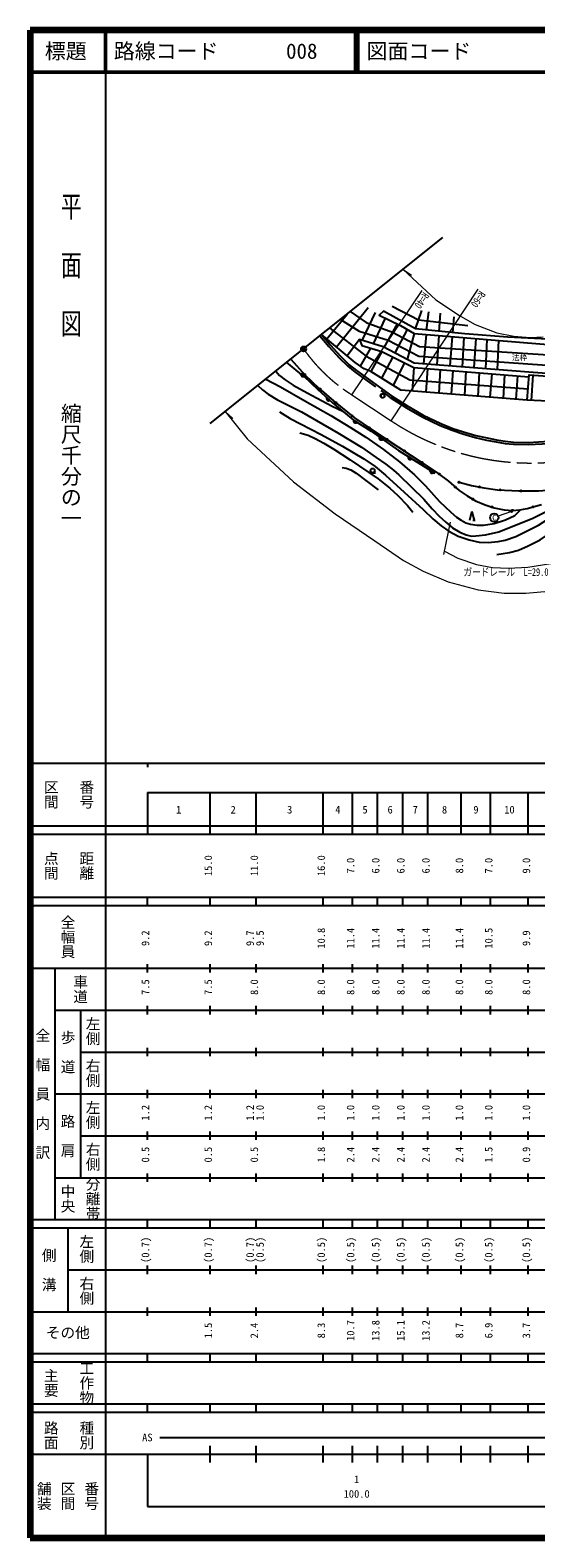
# Model space of a CAD drawing. Units: millimetres at full size, sheet at 1:1000; details may follow other scales. Extents: x 40000 to 680000, y 20000 to 380000.
# Drawn here: x 40000 to 160812, y 20000 to 380000 of the extents above; entities that cross this region are included whole.
import ezdxf
from ezdxf.enums import TextEntityAlignment as Align

# ---------------------------------------------------------------- set-up
doc = ezdxf.new("R2010")
doc.units = ezdxf.units.MM
doc.header["$LTSCALE"] = 1000
doc.header["$PDMODE"] = 32
doc.header["$PDSIZE"] = 500
doc.linetypes.add('CHAIN', pattern=[18.5, 12, -1.5, 3.5, -1.5])
doc.linetypes.add('DASHED', pattern=[7.5, 6, -1.5])
for name, color, linetype, lineweight in [('M-BGD', 7, 'Continuous', 25), ('M-BMK', 2, 'CHAIN', 13), ('M-BMK-OTRS', 5, 'Continuous', 25), ('M-BMK-SRVR', 3, 'Continuous', 25), ('M-STR-HTXT', 7, 'Continuous', 13), ('M-STR-STRC', 7, 'Continuous', 25), ('M-TTL', 2, 'Continuous', 140), ('M-TTL-BAND', 7, 'Continuous', 25), ('M-TTL-LINE', 7, 'Continuous', 50)]:
    doc.layers.add(name, color=color, linetype=linetype, lineweight=lineweight)
doc.layers.add('M-OTRS', color=6, linetype='Continuous')
doc.layers.add('M-TTL-TXT', color=7, linetype='Continuous')
doc.styles.add('@ＭＳ ゴシック', font='')
doc.styles.add('ＭＳ ゴシック', font='')
doc.styles.get('@ＭＳ ゴシック').set_extended_font_data('@MS Gothic')
doc.styles.get('ＭＳ ゴシック').set_extended_font_data('MS Gothic')

msp = doc.modelspace()

# ---------------------------------------------------------------- hatches: boundary and pattern name
at = {"layer": 'M-BGD'}
for points in [[(105420, 297340, -0.82183), (104756, 298075)], [(105510, 297838, -0.41421), (105722, 297827, -0.41421), (105711, 297615, -1)], [(109140, 294400, -0.41421), (109351, 294414, -0.41421), (109365, 294202, -1)], [(111591, 291618, -0.82183), (110859, 292286)], [(112914, 291122, -0.41421), (113125, 291145, -0.41421), (113148, 290934, -1)], [(116813, 287991, -0.41421), (117023, 288014, -0.41421), (117047, 287803, -1)], [(118087, 286373, -0.82183), (117246, 286896)], [(120911, 285131, -1), (121159, 284963, -0.41421), (120951, 284922, -0.41421)], [(124248, 282287, -0.82183), (123442, 282863)], [(125082, 282374, -0.41421), (125290, 282417, -0.41421), (125333, 282209, -1)], [(129260, 279627, -0.41421), (129468, 279670, -0.41421), (129511, 279463, -1)], [(131146, 277643, -0.82183), (130306, 278168)], [(133438, 276881, -0.41421), (133646, 276924, -0.41421), (133689, 276716, -1)], [(136382, 274396, -0.82183), (135538, 274915)], [(137596, 274103, -0.41421), (137806, 274131, -0.41421), (137833, 273920, -1)], [(141488, 270968, -0.41421), (141699, 270984, -0.41421), (141715, 270772, -1)], [(142317, 272080, -1), (142612, 272023, -1)], [(147187, 270957, -1), (147482, 270901, -1)], [(152133, 270245, -1), (152433, 270228, -0.41421), (152274, 270087, -0.41421)], [(157126, 269981, -1), (157426, 269981, -1)], [(145569, 268102, -0.41421), (145774, 268158, -0.41421), (145830, 267953, -1)], [(150177, 266192, -1), (150462, 266101, -1)], [(155085, 265329, -1), (155384, 265349, -0.41421), (155245, 265190, -0.41421)], [(160002, 266139, -1), (160290, 266220, -0.41421), (160187, 266035, -0.41421)]]:
    msp.add_hatch(color=256, dxfattribs=at).paths.add_polyline_path(points)
at = {"layer": 'M-STR-HTXT'}
msp.add_hatch(color=256, dxfattribs=at).paths.add_polyline_path([(154754, 265156, -1), (155203, 264936, -1)])

# ---------------------------------------------------------------- linework, layer by layer
at = {"layer": 'M-BGD'}
for p, q in [((120742, 313675), (113218, 304326)), ((110889, 306269), (115699, 312172)), ((122462, 312551), (119263, 305933)), ((122014, 305085), (124863, 311211)), ((127655, 309852), (124526, 304263)), ((132075, 308660), (133537, 313065)), ((134712, 308391), (135243, 312716)), ((137736, 308082), (138031, 312399)), ((141232, 311547), (140897, 307760)), ((118686, 306111), (115740, 302223)), ((130087, 308521), (127125, 302916)), ((131717, 307581), (130080, 301384)), ((134584, 307347), (133984, 300342)), ((137669, 307095), (137190, 300087)), ((140816, 306838), (140299, 299839)), ((143261, 299604), (143709, 306602)), ((146479, 306375), (146028, 299384)), ((149131, 306159), (148814, 299162)), ((118926, 299736), (121369, 304087)), ((124006, 303300), (121386, 298495)), ((151868, 305935), (151557, 298943)), ((126659, 301971), (123974, 296888)), ((129449, 300573), (126699, 295195)), ((131654, 299469), (131279, 293828)), ((134924, 299204), (134494, 293571)), ((137988, 298956), (137635, 293321)), ((105420, 297340), (104756, 298075)), ((140995, 298713), (140589, 293086)), ((144100, 298461), (143749, 292834)), ((147286, 298203), (146919, 292581)), ((150282, 297961), (149852, 292348)), ((153359, 297712), (152968, 292099)), ((156392, 297466), (155988, 291859)), ((160058, 297649), (159729, 291594)), ((111591, 291618), (110859, 292286)), ((123711, 292704), (124036, 292703)), ((124386, 292701), (124711, 292700)), ((118087, 286373), (117246, 286896)), ((124248, 282287), (123442, 282863)), ((131146, 277643), (130306, 278168)), ((121811, 274338), (122478, 274338)), ((136382, 274396), (135538, 274915)), ((145788, 262976), (146288, 262976))]:
    msp.add_line(p, q, dxfattribs=at)
for points in [[(126524, 314114), (132806, 310863), (144538, 309504)], [(114118, 310909), (118601, 308088), (125494, 305991), (132845, 302187), (188341, 298280)], [(116479, 312795), (120306, 310209), (126550, 307878), (133006, 304499), (188447, 300847)], [(109627, 307322), (111714, 304764), (114168, 302127), (116248, 300111), (117980, 298726), (126313, 292672), (130198, 290233), (133914, 288100), (138125, 286065), (140982, 284924), (143515, 284076), (146457, 283239), (149153, 282619), (151439, 282180), (153514, 281836), (155495, 281636), (158949, 281553), (163914, 281830)], [(188958, 290218), (158714, 291641), (128550, 294045), (121386, 298495), (119788, 299133), (117648, 300631), (109627, 307322)], [(111576, 308878), (120266, 302122), (130701, 296544), (158933, 294346)], [(158714, 291641), (159205, 297711), (175850, 296486), (189074, 295415), (189074, 296138), (159151, 298339), (131748, 300520), (124299, 304380), (118686, 306111), (119206, 304732), (124006, 303300), (131654, 299469), (159167, 297241)], [(101275, 300651), (104329, 298082), (104675, 297912)], [(102258, 301436), (105688, 297640), (108991, 294531), (112499, 291456), (117521, 287422), (121699, 284598), (134081, 276458), (137503, 274175), (139972, 272274), (142527, 270072), (144388, 268775), (146369, 267646), (148721, 266656), (150857, 265976), (153256, 265465), (155191, 265336), (156948, 265453), (158744, 265783), (162196, 266760)], [(96279, 296660), (99794, 294809), (105595, 291503), (111824, 287992), (116546, 285156), (120183, 282783), (124434, 279833), (128245, 276886), (131859, 273847), (134434, 271176), (137806, 267443), (140527, 264931), (141829, 263728), (142998, 262958), (144063, 262382), (145161, 262010), (146754, 261766), (148334, 261766), (150833, 262170), (153585, 263081), (155794, 264142), (157249, 265508)], [(98668, 298568), (99573, 297567), (100951, 296475), (102823, 295242), (106193, 293373), (112112, 290257), (114673, 289013)], [(104749, 298082), (105402, 297360), (108722, 294235), (112181, 291080), (117165, 286946), (121477, 284265), (128016, 279598), (133869, 275942), (136705, 274197)], [(94411, 295168), (95477, 294097), (96852, 293087), (99072, 291750), (104854, 288860), (113489, 283886), (119145, 280458), (122692, 277967), (124941, 276342), (126829, 274940), (128091, 273814), (134038, 268013), (136019, 265673), (137733, 263939), (139277, 262501), (140887, 261192), (142660, 260124), (144174, 259467), (145459, 259216), (146498, 259234), (148759, 259483), (151967, 260247), (160099, 263467), (165355, 266083)], [(151522, 254795), (154522, 255250), (156651, 255848), (158984, 256872), (161879, 258320), (164177, 259919), (167136, 262368), (170410, 265343), (173089, 267687), (175343, 269339), (178567, 271355), (181453, 272979), (184435, 274340), (188031, 275642), (193028, 277714), (195720, 278979), (198184, 280499), (200413, 282759), (202600, 285650), (203636, 287596), (204159, 289179), (204512, 291029), (204507, 293012)], [(99601, 288880), (102137, 287291), (109557, 283467), (114641, 280700), (119722, 277675), (122463, 275839), (124876, 273762), (129316, 269677), (133883, 265507), (136182, 263322), (138209, 261610), (140043, 260358), (142273, 259190), (144854, 258288), (147238, 257756), (149455, 257674), (151832, 257869), (153486, 258192), (156028, 259121), (161467, 261824), (168160, 266065), (171032, 268354), (172623, 269978)], [(104430, 283868), (106447, 283268), (108108, 282522), (110185, 281402), (112542, 279964), (116432, 277422), (123105, 272892), (125902, 270605), (127806, 268860), (130162, 266528), (131397, 264899)], [(114550, 275569), (115531, 275406), (116574, 274976), (117848, 274258), (120221, 272507), (123125, 270261)], [(142464, 272051), (145469, 271288), (148369, 270730), (151678, 270271), (156705, 269981), (161480, 269981), (167705, 270480), (171585, 270844)], [(145038, 262976), (145538, 264976), (146038, 262976)]]:
    msp.add_lwpolyline(points, dxfattribs=at)
msp.add_lwpolyline([(189186, 303154), (191222, 305362), (188938, 305163), (183540, 305278), (176377, 305609), (154125, 306722), (143815, 307462), (132064, 308661), (124406, 312934), (123347, 311949), (128456, 309461), (131717, 307581), (168506, 304576)], close=True, dxfattribs=at)
at = {"layer": 'M-BGD', "linetype": 'DASHED'}
msp.add_lwpolyline([(109236, 307010), (111337, 304435), (113810, 301777), (115917, 299735), (117676, 298328), (126033, 292257), (129940, 289805), (133680, 287657), (137923, 285607), (140810, 284454), (143367, 283598), (146332, 282755), (149049, 282130), (151351, 281688), (153448, 281340), (155463, 281136), (158957, 281053), (163962, 281332)], dxfattribs=at)
at = {"layer": 'M-BGD'}
for centre, radius in [((105610, 297726), 150), ((109252, 294301), 150), ((124211, 292702), 500), ((113031, 291028), 150), ((116930, 287897), 150), ((121035, 285047), 150), ((125207, 282291), 150), ((129385, 279545), 150), ((121811, 274838), 500), ((133564, 276798), 150), ((137714, 274012), 150), ((141601, 270870), 150), ((142464, 272051), 150), ((147335, 270929), 150), ((152283, 270236), 150), ((157276, 269981), 150), ((145700, 268028), 150), ((150320, 266147), 150), ((155235, 265339), 150), ((160146, 266179), 150)]:
    msp.add_circle(centre, radius, dxfattribs=at)
for centre, start, end in [((105161, 297773), 143.27722, 300.93541), ((111291, 292025), 148.81333, 306.47152), ((117718, 286717), 159.2959, 316.95409), ((123902, 282655), 155.6583, 313.31649), ((130778, 277988), 159.17701, 316.8352), ((136011, 274739), 159.56766, 317.22585)]:
    msp.add_arc(centre, 505, start, end, dxfattribs=at)
at = {"layer": 'M-BMK'}
msp.add_line((116862, 292932), (126280, 286703), dxfattribs=at)
for centre, radius, start, end in [((138073, 326845), 40000, 215.03433, 237.97525), ((159539, 336641), 60000, 236.33598, 302.44553)]:
    msp.add_arc(centre, radius, start, end, dxfattribs=at)
at = {"layer": 'M-BMK-OTRS'}
msp.add_line((82997, 286051), (138592, 330458), dxfattribs=at)
at = {"layer": 'M-BMK-SRVR'}
msp.add_circle((105321, 303883), 600, dxfattribs=at)
at = {"layer": 'M-OTRS'}
msp.add_point((105321, 303883), dxfattribs=at)
at = {"layer": 'M-STR-HTXT'}
for p, q in [((129077, 322858), (131097, 321462)), ((116862, 292932), (133622, 317856)), ((126280, 286703), (147060, 318120)), ((86603, 288931), (88387, 287245)), ((154978, 265046), (151816, 263931)), ((138800, 254802), (140440, 262526))]:
    msp.add_line(p, q, dxfattribs=at)
for points in [[(129077, 322858), (136926, 315630), (142830, 311725), (146321, 309710), (151497, 307739), (155526, 306911), (159431, 306641), (162534, 306791)], [(86603, 288931), (91820, 282400), (102909, 272187), (112849, 264546), (122352, 258040), (129215, 253340), (133917, 250788), (139829, 248290), (146990, 246390), (153259, 245574), (158403, 245574), (163815, 246083)], [(138969, 255600), (142210, 253934), (146643, 252382), (150452, 251672), (154274, 251508), (158890, 251787), (164364, 252659), (170419, 254245), (173685, 255267)]]:
    msp.add_lwpolyline(points, dxfattribs=at)
msp.add_circle((154978, 265046), 250, dxfattribs=at)
at = {"layer": 'M-STR-STRC'}
msp.add_circle((150873, 263599), 1000, dxfattribs=at)
at = {"layer": 'M-TTL'}
for p, q in [((40000, 380000), (40000, 20000)), ((680000, 380000), (40000, 380000)), ((40000, 20000), (680000, 20000))]:
    msp.add_line(p, q, dxfattribs=at)
at = {"layer": 'M-TTL-BAND'}
for p, q in [((58000, 370000), (58000, 20000)), ((40000, 205000), (579000, 205000)), ((68000, 205000), (68000, 204000)), ((68000, 198000), (579000, 198000)), ((68000, 198000), (68000, 188000)), ((83000, 188000), (83000, 198000)), ((94000, 188000), (94000, 198000)), ((110000, 188000), (110000, 198000)), ((117000, 188000), (117000, 198000)), ((123000, 188000), (123000, 198000)), ((129000, 188000), (129000, 198000)), ((135000, 188000), (135000, 198000)), ((143000, 188000), (143000, 198000)), ((150000, 188000), (150000, 198000)), ((159000, 188000), (159000, 198000)), ((40000, 190000), (579000, 190000)), ((40000, 188000), (579000, 188000)), ((40000, 173000), (579000, 173000)), ((68000, 171000), (68000, 173000)), ((83000, 171000), (83000, 173000)), ((94000, 171000), (94000, 173000)), ((110000, 171000), (110000, 173000)), ((117000, 171000), (117000, 173000)), ((123000, 171000), (123000, 173000)), ((129000, 171000), (129000, 173000)), ((135000, 171000), (135000, 173000)), ((143000, 171000), (143000, 173000)), ((150000, 171000), (150000, 173000)), ((159000, 171000), (159000, 173000)), ((40000, 171000), (579000, 171000)), ((40000, 156000), (579000, 156000)), ((46000, 96000), (46000, 156000)), ((68000, 155000), (68000, 157000)), ((83000, 155000), (83000, 157000)), ((94000, 155000), (94000, 157000)), ((110000, 155000), (110000, 157000)), ((117000, 155000), (117000, 157000)), ((123000, 155000), (123000, 157000)), ((129000, 155000), (129000, 157000)), ((135000, 155000), (135000, 157000)), ((143000, 155000), (143000, 157000)), ((150000, 155000), (150000, 157000)), ((159000, 155000), (159000, 157000)), ((46000, 146000), (579000, 146000)), ((52000, 146000), (52000, 106000)), ((68000, 145000), (68000, 147000)), ((83000, 145000), (83000, 147000)), ((94000, 145000), (94000, 147000)), ((110000, 145000), (110000, 147000)), ((117000, 145000), (117000, 147000)), ((123000, 145000), (123000, 147000)), ((129000, 145000), (129000, 147000)), ((135000, 145000), (135000, 147000)), ((143000, 145000), (143000, 147000)), ((150000, 145000), (150000, 147000)), ((159000, 145000), (159000, 147000)), ((68000, 135000), (68000, 137000)), ((83000, 135000), (83000, 137000)), ((94000, 135000), (94000, 137000)), ((110000, 135000), (110000, 137000)), ((117000, 135000), (117000, 137000)), ((123000, 135000), (123000, 137000)), ((129000, 135000), (129000, 137000)), ((135000, 135000), (135000, 137000)), ((143000, 135000), (143000, 137000)), ((150000, 135000), (150000, 137000)), ((159000, 135000), (159000, 137000)), ((52000, 136000), (579000, 136000)), ((46000, 126000), (579000, 126000)), ((68000, 125000), (68000, 127000)), ((83000, 125000), (83000, 127000)), ((94000, 125000), (94000, 127000)), ((110000, 125000), (110000, 127000)), ((117000, 125000), (117000, 127000)), ((123000, 125000), (123000, 127000)), ((129000, 125000), (129000, 127000)), ((135000, 125000), (135000, 127000)), ((143000, 125000), (143000, 127000)), ((150000, 125000), (150000, 127000)), ((159000, 125000), (159000, 127000)), ((52000, 116000), (579000, 116000)), ((68000, 115000), (68000, 117000)), ((83000, 115000), (83000, 117000)), ((94000, 115000), (94000, 117000)), ((110000, 115000), (110000, 117000)), ((117000, 115000), (117000, 117000)), ((123000, 115000), (123000, 117000)), ((129000, 115000), (129000, 117000)), ((135000, 115000), (135000, 117000)), ((143000, 115000), (143000, 117000)), ((150000, 115000), (150000, 117000)), ((159000, 115000), (159000, 117000)), ((46000, 106000), (579000, 106000)), ((68000, 105000), (68000, 107000)), ((83000, 105000), (83000, 107000)), ((94000, 105000), (94000, 107000)), ((110000, 105000), (110000, 107000)), ((117000, 105000), (117000, 107000)), ((123000, 105000), (123000, 107000)), ((129000, 105000), (129000, 107000)), ((135000, 105000), (135000, 107000)), ((143000, 105000), (143000, 107000)), ((150000, 105000), (150000, 107000)), ((159000, 105000), (159000, 107000)), ((40000, 96000), (579000, 96000)), ((40000, 94000), (579000, 94000)), ((49000, 94000), (49000, 74000)), ((68000, 94000), (68000, 96000)), ((83000, 94000), (83000, 96000)), ((94000, 94000), (94000, 96000)), ((110000, 94000), (110000, 96000)), ((117000, 94000), (117000, 96000)), ((123000, 94000), (123000, 96000)), ((129000, 94000), (129000, 96000)), ((135000, 94000), (135000, 96000)), ((143000, 94000), (143000, 96000)), ((150000, 94000), (150000, 96000)), ((159000, 94000), (159000, 96000)), ((49000, 84000), (579000, 84000)), ((68000, 83000), (68000, 85000)), ((83000, 83000), (83000, 85000)), ((94000, 83000), (94000, 85000)), ((110000, 83000), (110000, 85000)), ((117000, 83000), (117000, 85000)), ((123000, 83000), (123000, 85000)), ((129000, 83000), (129000, 85000)), ((135000, 83000), (135000, 85000)), ((143000, 83000), (143000, 85000)), ((150000, 83000), (150000, 85000)), ((159000, 83000), (159000, 85000)), ((40000, 74000), (579000, 74000)), ((68000, 73000), (68000, 75000)), ((83000, 73000), (83000, 75000)), ((94000, 73000), (94000, 75000)), ((110000, 73000), (110000, 75000)), ((117000, 73000), (117000, 75000)), ((123000, 73000), (123000, 75000)), ((129000, 73000), (129000, 75000)), ((135000, 73000), (135000, 75000)), ((143000, 73000), (143000, 75000)), ((150000, 73000), (150000, 75000)), ((159000, 73000), (159000, 75000)), ((40000, 64000), (579000, 64000)), ((40000, 62000), (579000, 62000)), ((68000, 62000), (68000, 64000)), ((83000, 62000), (83000, 64000)), ((94000, 62000), (94000, 64000)), ((110000, 62000), (110000, 64000)), ((117000, 62000), (117000, 64000)), ((123000, 62000), (123000, 64000)), ((129000, 62000), (129000, 64000)), ((135000, 62000), (135000, 64000)), ((143000, 62000), (143000, 64000)), ((150000, 62000), (150000, 64000)), ((159000, 62000), (159000, 64000)), ((40000, 52000), (579000, 52000)), ((68000, 50000), (68000, 52000)), ((83000, 50000), (83000, 52000)), ((94000, 50000), (94000, 52000)), ((110000, 50000), (110000, 52000)), ((117000, 50000), (117000, 52000)), ((123000, 50000), (123000, 52000)), ((129000, 50000), (129000, 52000)), ((135000, 50000), (135000, 52000)), ((143000, 50000), (143000, 52000)), ((150000, 50000), (150000, 52000)), ((159000, 50000), (159000, 52000)), ((40000, 50000), (579000, 50000)), ((71000, 44000), (542000, 44000)), ((40000, 40000), (579000, 40000)), ((68000, 40000), (68000, 27500)), ((83000, 38000), (83000, 42000)), ((94000, 38000), (94000, 42000)), ((110000, 38000), (110000, 42000)), ((117000, 38000), (117000, 42000)), ((123000, 38000), (123000, 42000)), ((129000, 38000), (129000, 42000)), ((135000, 38000), (135000, 42000)), ((143000, 38000), (143000, 42000)), ((150000, 38000), (150000, 42000)), ((159000, 38000), (159000, 42000)), ((68000, 27500), (579000, 27500))]:
    msp.add_line(p, q, dxfattribs=at)
at = {"layer": 'M-TTL-LINE'}
for p, q in [((58000, 380000), (58000, 370000)), ((117750, 380000), (117750, 370000)), ((118250, 380000), (118250, 370000)), ((40000, 370000), (680000, 370000))]:
    msp.add_line(p, q, dxfattribs=at)

# ---------------------------------------------------------------- texts
at = {"layer": 'M-BGD', "style": 'ＭＳ ゴシック'}
msp.add_text('法枠', height=1320, dxfattribs=at).set_placement((156924, 301776), align=Align.MIDDLE_CENTER)
at = {"layer": 'M-STR-HTXT', "style": 'ＭＳ ゴシック', "width": 0.8}
for s, rotation, p in [('R=40', 236.081, (133469, 317910)), ('R=60', 236.518, (146929, 318207))]:
    msp.add_text(s, height=1833, rotation=rotation, dxfattribs=at).set_placement(p, align=Align.BOTTOM_LEFT)
msp.add_text('ガードレール  L=29.0', height=1833, dxfattribs=at).set_placement((153682, 251533), align=Align.TOP_CENTER)
at = {"layer": 'M-STR-STRC', "style": 'ＭＳ ゴシック'}
msp.add_text('C', height=1320, dxfattribs=at).set_placement((150873, 263599), align=Align.MIDDLE_CENTER)
at = {"layer": 'M-TTL-BAND', "style": '@ＭＳ ゴシック', "width": 1.4}
msp.add_text('平  面  図', height=3666, rotation=270, dxfattribs=at).set_placement((49777, 306475), align=Align.MIDDLE_RIGHT)
at = {"layer": 'M-TTL-BAND', "style": '@ＭＳ ゴシック'}
msp.add_text('縮尺千分の一', height=3666, rotation=270, dxfattribs=at).set_placement((49777, 261030), align=Align.MIDDLE_RIGHT)
for s, p in [('区間', (45000, 197500)), ('番号', (53500, 197500)), ('点間', (45000, 180500)), ('距離', (53500, 180500)), ('全幅員', (49000, 163500)), ('車道', (52000, 151000)), ('左側', (55000, 141000)), ('全\u3000幅\u3000員\u3000内\u3000訳', (43000, 126000)), ('歩\u3000道', (49000, 136000)), ('右側', (55000, 131000)), ('左側', (55000, 121000)), ('路\u3000肩', (49000, 116000)), ('右側', (55000, 111000)), ('分離帯', (55000, 101000)), ('中央', (49000, 101000)), ('左側', (53500, 89000)), ('側\u3000溝', (44500, 84000)), ('右側', (53500, 79000)), ('工作物', (53500, 57000)), ('主要', (45000, 57000)), ('路面', (45000, 44500)), ('種別', (53500, 44500)), ('舗装', (43333, 30000)), ('区間', (49000, 30000)), ('番号', (54667, 30000))]:
    msp.add_text(s, height=2566, rotation=270, dxfattribs=at).set_placement(p, align=Align.MIDDLE_CENTER)
at = {"layer": 'M-TTL-BAND', "style": 'ＭＳ ゴシック'}
for s, p in [('1', (75500, 192405)), ('2', (88500, 192405)), ('3', (102000, 192405)), ('4', (113500, 192405)), ('5', (120000, 192405)), ('6', (126000, 192405)), ('7', (132000, 192405)), ('8', (139000, 192405)), ('9', (146500, 192405)), ('10', (154500, 192405)), ('AS', (68000, 42500)), ('1', (118000, 32523)), ('100.0', (118000, 29033))]:
    msp.add_text(s, height=1833, dxfattribs=at).set_placement(p, align=Align.BOTTOM_CENTER)
for s, p in [('15.0', (84000, 180500)), ('11.0', (95000, 180500)), ('16.0', (111000, 180500)), ('7.0', (118000, 180500)), ('6.0', (124000, 180500)), ('6.0', (130000, 180500)), ('6.0', (136000, 180500)), ('8.0', (144000, 180500)), ('7.0', (151000, 180500)), ('9.0', (160000, 180500)), ('9.2', (69000, 163174)), ('9.2', (84000, 163174)), ('9.7', (94000, 163174)), ('9.5', (96370, 163174)), ('10.8', (111000, 163174)), ('11.4', (118000, 163174)), ('11.4', (124000, 163174)), ('11.4', (130000, 163174)), ('11.4', (136000, 163174)), ('11.4', (144000, 163174)), ('10.5', (151000, 163174)), ('9.9', (160000, 163174)), ('7.5', (69000, 151500)), ('7.5', (84000, 151500)), ('8.0', (95000, 151500)), ('8.0', (111000, 151500)), ('8.0', (118000, 151500)), ('8.0', (124000, 151500)), ('8.0', (130000, 151500)), ('8.0', (136000, 151500)), ('8.0', (144000, 151500)), ('8.0', (151000, 151500)), ('8.0', (160000, 151500)), ('1.2', (69000, 121500)), ('1.2', (84000, 121500)), ('1.2', (94000, 121500)), ('1.0', (96370, 121500)), ('1.0', (111000, 121500)), ('1.0', (118000, 121500)), ('1.0', (124000, 121500)), ('1.0', (130000, 121500)), ('1.0', (136000, 121500)), ('1.0', (144000, 121500)), ('1.0', (151000, 121500)), ('1.0', (160000, 121500)), ('0.5', (69000, 111500)), ('0.5', (84000, 111500)), ('0.5', (95000, 111500)), ('1.8', (111000, 111500)), ('2.4', (118000, 111500)), ('2.4', (124000, 111500)), ('2.4', (130000, 111500)), ('2.4', (136000, 111500)), ('2.4', (144000, 111500)), ('1.5', (151000, 111500)), ('0.9', (160000, 111500)), ('(0.7)', (69000, 88764)), ('(0.7)', (84000, 88764)), ('(0.7)', (94000, 88764)), ('(0.5)', (96370, 88764)), ('(0.5)', (111000, 88764)), ('(0.5)', (118000, 88764)), ('(0.5)', (124000, 88764)), ('(0.5)', (130000, 88764)), ('(0.5)', (136000, 88764)), ('(0.5)', (144000, 88764)), ('(0.5)', (151000, 88764)), ('(0.5)', (160000, 88764)), ('1.5', (84000, 69500)), ('2.4', (95000, 69500)), ('8.3', (111000, 69500)), ('10.7', (118000, 69500)), ('13.8', (124000, 69500)), ('15.1', (130000, 69500)), ('13.2', (136000, 69500)), ('8.7', (144000, 69500)), ('6.9', (151000, 69500)), ('3.7', (160000, 69500))]:
    msp.add_text(s, height=1833, rotation=90, dxfattribs=at).set_placement(p, align=Align.BOTTOM_CENTER)
msp.add_text('その他', height=2566, dxfattribs=at).set_placement((49000, 69000), align=Align.MIDDLE_CENTER)
at = {"layer": 'M-TTL-TXT', "style": 'ＭＳ ゴシック'}
msp.add_text('標題', height=3666, dxfattribs=at).set_placement((48500, 375000), align=Align.MIDDLE_CENTER)
for s, p in [('路線コード', (60000, 375000)), ('008', (101142, 375000)), ('図面コード', (120380, 375000))]:
    msp.add_text(s, height=3666, dxfattribs=at).set_placement(p, align=Align.MIDDLE_LEFT)

doc.saveas('drawing.dxf')
